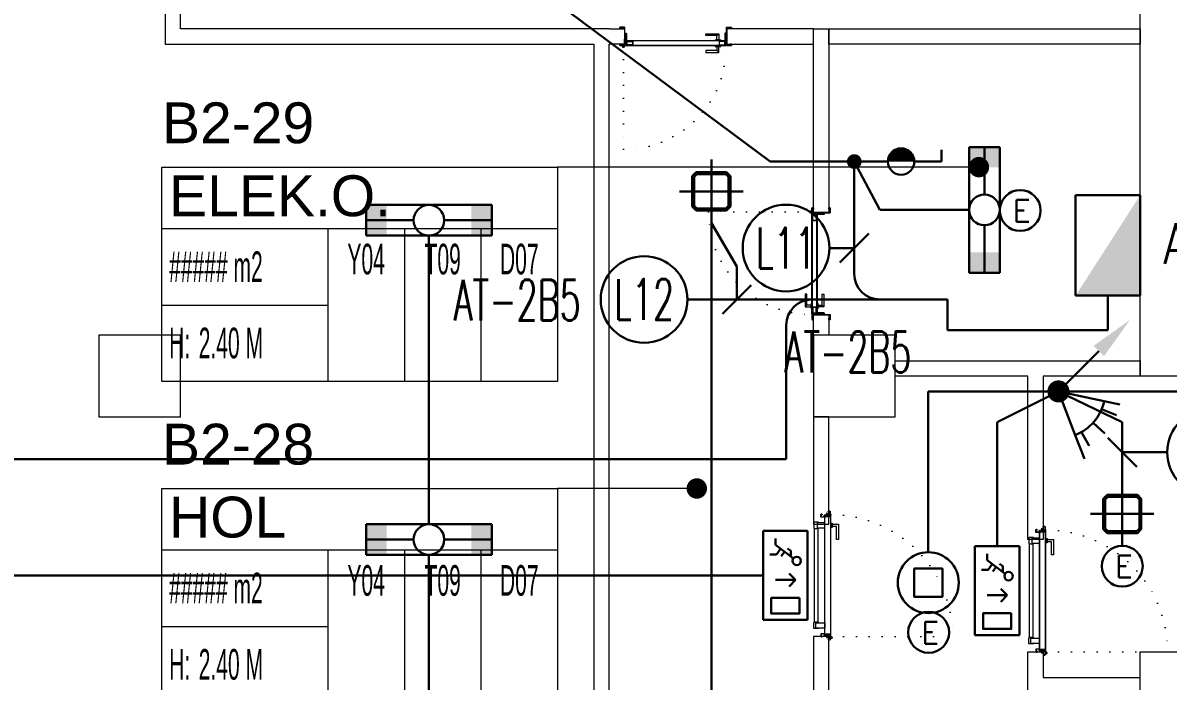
# Model space of a CAD drawing. Header units: metres. Extents: x -13316 to 152404, y -3899 to 30226.
# Drawn here: x 10786 to 11907, y 2461 to 3106 of the extents above; entities that cross this region are included whole.
import ezdxf
from ezdxf.enums import TextEntityAlignment as Align

# ---------------------------------------------------------------- set-up
doc = ezdxf.new("R2010")
doc.units = ezdxf.units.M
doc.header["$LTSCALE"] = 100
doc.header["$MEASUREMENT"] = 0
doc.linetypes.add('DOT2', pattern=[0.125, 0, -0.125])
doc.linetypes.add('HIDDEN', pattern=[0.375, 0.25, -0.125])
doc.layers.get('0').update_dxf_attribs({"color": 9, "lineweight": 9})
for name, color, linetype, lineweight in [('00', 9, 'Continuous', 9), ('01', 9, 'Continuous', 9), ('06B', 9, 'Continuous', 9), ('06D', 9, 'Continuous', 9), ('10', 9, 'Continuous', 9), ('14', 9, 'Continuous', 9), ('20', 9, 'DOT2', 9), ('21_mahal200', 9, 'Continuous', 9), ('E-1x8 W ACİL ÇIKIŞ ARMATÜRÜ (TİP2)', 7, 'Continuous', 30), ('E-2x18(W) PL DOWNLIGHT ARMATÜR (SIVAÜSTÜ)', 7, 'Continuous', 30), ('E-2x36 W SIVAÜSTÜ FLUORESAN ARMATÜR (ETANŞ)', 7, 'Continuous', 30), ('E-60W PL DOWNLIGHT ARMATÜR (SIVAÜSTÜ)', 7, 'Continuous', 30), ('E-ACİL AYDINLATMA KİTİ', 7, 'Continuous', 30), ('E-ANAHTAR (ETANŞ)', 7, 'Continuous', 30), ('E-AYDINLATMA VE PRİZ PANOSU', 7, 'Continuous', 30), ('E-DUVARA MONTE PIR (HAREKET SENSÖRÜ)', 7, 'Continuous', 30), ('E-KABLO', 7, 'Continuous', 30), ('E-LINYE', 7, 'Continuous', 30), ('E-YUKARI ÇIKAN HAT', 7, 'Continuous', 30)]:
    doc.layers.add(name, color=color, linetype=linetype, lineweight=lineweight)
doc.styles.add('Arial', font='arial.ttf', dxfattribs={"height": 2.5})
doc.styles.add('E-YAZI', font='txttw.shx')
doc.styles.add('MuuM_TEXT-STANDART', font='ARIALN.TTF')
doc.dimstyles.new('MuuM_DIM200', dxfattribs={"dimscale": 20, "dimtxt": 2, "dimasz": 1, "dimexe": 1, "dimexo": 1, "dimgap": 1, "dimtad": 1, "dimdec": 1, "dimrnd": 0.5, "dimdsep": 46, "dimtxsty": 'MuuM_TEXT-STANDART', "dimblk": 'ARCHTICK', "dimcen": 0, "dimdle": 0.15, "dimclrd": 256, "dimclre": 256, "dimclrt": 256, "dimadec": 0, "dimazin": 0, "dimtfac": 5, "dimtdec": 1, "dimtix": 1, "dimtmove": 2, "dimatfit": 3, "dimldrblk": 'DOT', "dimfxl": 3, "dimfxlon": 1, "dimtolj": 1, "dimlwd": -1, "dimlwe": -1, "dimarcsym": 0})

# ---------------------------------------------------------------- blocks, each defined once
blk = doc.blocks.new('100_60W PL DOWNLIGHT ARMATÜR (SIVAÜSTÜ)')
at = {"layer": 'E-60W PL DOWNLIGHT ARMATÜR (SIVAÜSTÜ)', "color": 3}
blk.add_lwpolyline([(-0.865, 0.865), (0.865, 0.865), (0.865, -0.865), (-0.865, -0.865)], close=True, dxfattribs=at)
at = {"layer": 'E-60W PL DOWNLIGHT ARMATÜR (SIVAÜSTÜ)', "color": 4}
blk.add_circle((0, 0), 1.865, dxfattribs=at)
blk = doc.blocks.new('100_2x36 W SIVAÜSTÜ FLUORESAN ARMATÜR (ETANŞ)')
at = {"layer": 'E-2x36 W SIVAÜSTÜ FLUORESAN ARMATÜR (ETANŞ)', "color": 4}
for p, q in [((-6.15, 1.5), (6.15, 1.5)), ((-6.15, 1.5), (-6.15, -1.5)), ((6.15, 1.5), (6.15, -1.5)), ((-1.5, 0), (-6.15, 0)), ((1.5, 0), (6.15, 0)), ((-6.15, -1.5), (6.15, -1.5))]:
    blk.add_line(p, q, dxfattribs=at)
blk.add_circle((0, 0), 1.5, dxfattribs=at)
for points in [[(-4.15, 1.5), (-4.15, -1.5), (-6.15, 1.5), (-6.15, -1.5)], [(4.15, 1.5), (4.15, -1.5), (6.15, 1.5), (6.15, -1.5)]]:
    blk.add_solid(points, dxfattribs=at)
blk = doc.blocks.new('100_ANAHTAR (ETANŞ)')
at = {"layer": 'E-ANAHTAR (ETANŞ)', "color": 4}
for p, q in [((0, 5.345), (-0.714, 5.345)), ((0, 3.673), (0, 5.345)), ((0, 2.053), (0, 0))]:
    blk.add_line(p, q, dxfattribs=at)
at = {"layer": 'E-ANAHTAR (ETANŞ)', "color": 4, "const_width": 0.81}
blk.add_lwpolyline([(0, 3.268, 0.414214), (-0.405, 2.863, 0.414214), (0, 2.458, 0.414214)], format="xyb", dxfattribs=at)
at = {"layer": 'E-ANAHTAR (ETANŞ)', "color": 4}
blk.add_circle((0, 2.863), 0.81, dxfattribs=at)
blk = doc.blocks.new('100_ACİL AYDINLATMA KİTİ')
at = {"layer": 'E-ACİL AYDINLATMA KİTİ', "color": 3}
blk.add_circle((0, 0), 1.251, dxfattribs=at)
at = {"layer": 'E-ACİL AYDINLATMA KİTİ', "color": 3, "style": 'E-YAZI'}
blk.add_text('E', height=1.34, dxfattribs=at).set_placement((-0.448, -0.694))
blk = doc.blocks.new('100_AYDINLATMA VE PRİZ PANOSU')
at = {"layer": 'E-AYDINLATMA VE PRİZ PANOSU', "color": 4}
for p, q in [((-3.072, 3.948), (3.072, 3.948)), ((-3.072, 0), (-3.072, 3.948)), ((3.072, 3.948), (3.072, 0)), ((3.072, 0), (-3.072, 0))]:
    blk.add_line(p, q, dxfattribs=at)
blk.add_solid([(3.072, 0), (-3.072, 0), (-3.072, 3.948)], dxfattribs=at)
blk = doc.blocks.new('100_YUKARI ÇIKAN HAT')
at = {"layer": 'E-YUKARI ÇIKAN HAT', "color": 3, "linetype": 'Continuous'}
blk.add_line((2.472, 2.471), (0, 0), dxfattribs=at)
at = {"layer": 'E-YUKARI ÇIKAN HAT', "color": 4, "linetype": 'Continuous', "const_width": 0.675}
blk.add_lwpolyline([(-0.338, 0, 1), (0.337, 0, 1)], format="xyb", close=True, dxfattribs=at)
at = {"layer": 'E-YUKARI ÇIKAN HAT', "color": 3, "linetype": 'Continuous'}
blk.add_solid([(2.154, 2.789), (2.79, 2.152), (4.382, 4.379)], dxfattribs=at)
blk = doc.blocks.new('100_DUVARA MONTE PIR (HAREKET SENSÖRÜ)')
at = {"layer": 'E-DUVARA MONTE PIR (HAREKET SENSÖRÜ)', "color": 4}
for p, q in [((2.717, 0.889), (0, 0)), ((3.645, 1.193), (2.717, 0.889)), ((0, 0), (2.232, -1.786)), ((3.799, 0.528), (2.831, 0.393)), ((3.751, -0.797), (2.796, -0.594)), ((2.232, -1.786), (3.454, -2.765)), ((3.311, -1.936), (2.468, -1.443))]:
    blk.add_line(p, q, dxfattribs=at)
blk.add_arc((0, 0), 2.859, 321.32293, 18.12018, dxfattribs=at)
blk = doc.blocks.new('100_1x8 W ACİL ÇIKIŞ ARMATÜRÜ (TİP2)')
at = {"layer": 'E-1x8 W ACİL ÇIKIŞ ARMATÜRÜ (TİP2)', "color": 4}
for p, q in [((-3.4, 0), (-3.4, 3.4)), ((-3.4, 3.4), (3.4, 3.4)), ((3.4, 3.4), (3.4, 0)), ((3.4, 0), (-3.4, 0))]:
    blk.add_line(p, q, dxfattribs=at)
at = {"layer": 'E-1x8 W ACİL ÇIKIŞ ARMATÜRÜ (TİP2)', "color": 1}
for p, q in [((-1.305, 2.317), (-2.331, 0.937)), ((-1.882, 2.125), (-2.072, 1.87)), ((-1.448, 2.125), (-1.882, 2.125)), ((-0.16, 1.989), (0.335, 2.471)), ((0.34, 2.476), (0.34, 0.934)), ((0.34, 2.476), (0.84, 1.989)), ((-2.821, 0.937), (-2.331, 0.937)), ((-1.608, 1.01), (-2.039, 1.33)), ((-1.484, 1.378), (-1.818, 1.627)), ((-1.608, 1.01), (-1.608, 0.516))]:
    blk.add_line(p, q, dxfattribs=at)
blk.add_lwpolyline([(1.715, 2.777), (2.92, 2.777), (2.92, 0.623), (1.715, 0.623)], close=True, dxfattribs=at)
blk.add_circle((-1.115, 2.574), 0.32, dxfattribs=at)
blk = doc.blocks.new('100_2x18(W) PL DOWNLIGHT ARMATÜR (SIVAÜSTÜ)')
at = {"layer": 'E-2x18(W) PL DOWNLIGHT ARMATÜR (SIVAÜSTÜ)', "color": 4, "ltscale": 0.4}
for q in [(0, 25), (0, 25), (-25, 0), (-25, 0), (0, -25), (25, 0), (0, -25), (25, 0)]:
    blk.add_line((0, 0), q, dxfattribs=at)
at = {"layer": 'E-2x18(W) PL DOWNLIGHT ARMATÜR (SIVAÜSTÜ)', "color": 4}
for p, q in [((-12, 15), (-15, 12)), ((-15, 12), (-15, -12)), ((-11.38, 13.5), (-13.5, 11.38)), ((-13.5, 11.38), (-13.5, -11.38)), ((12, 15), (-12, 15)), ((11.38, 13.5), (-11.38, 13.5)), ((13.5, 11.38), (11.38, 13.5)), ((15, 12), (12, 15)), ((13.5, -11.38), (13.5, 11.38)), ((15, -12), (15, 12)), ((-15, -12), (-12, -15)), ((-13.5, -11.38), (-11.38, -13.5)), ((-12, -15), (12, -15)), ((-11.38, -13.5), (11.38, -13.5)), ((11.38, -13.5), (13.5, -11.38)), ((12, -15), (15, -12))]:
    blk.add_line(p, q, dxfattribs=at)
blk = doc.blocks.new('p-kolon_80x80')
blk.add_lwpolyline([(-40, -40), (40, -40), (40, 40), (-40, 40)], close=True)
blk = doc.blocks.new('2.bod.sitatik')
at = {"layer": '01'}
blk.add_lwpolyline([(12385, -7750), (12385, -7030), (12385, -7030), (12345, -7030), (12345, -6950), (12385, -6950), (12385, -6950), (12385, -6322.8), (12319.5, -6190), (12040, -6190), (12040, -6610), (11990, -6610), (11990, -6500), (11600, -6500), (11600, -6500), (11560, -6500), (11560, -6460), (11990, -6460), (11990, -6190), (11560, -6190), (11560, -4550.5)], dxfattribs=at)
for p in [(10580, -6190), (11280, -6190)]:
    blk.add_blockref('p-kolon_80x80', p, dxfattribs=at)
blk = doc.blocks.new('*U21')
at = {"ltscale": 15}
for p, q in [((-25, 1), (-26, 0)), ((-25, -1), (-26, 0)), ((-23, 1), (-25, 1)), ((-23, 1), (-23, -2)), ((-21, -3), (-18, 3)), ((-21, -3), (-18, 3)), ((-20, -3), (-17, 3)), ((-20, -3), (-16, 3)), ((-18, -3), (-15, 3)), ((-18, -3), (-15, 3)), ((-18, 1), (-18, 2)), ((-17, -3), (-14, 3)), ((-17, -3), (-13, 3)), ((-17, 1), (-17, 2)), ((-15, -3), (-12, 3)), ((-15, -3), (-12, 3)), ((-15, 1), (-15, 2)), ((-14, -3), (-11, 3)), ((-14, -3), (-10, 3)), ((-14, 1), (-14, 2)), ((-12, -3), (-9, 3)), ((-12, -3), (-9, 3)), ((-12, 1), (-12, 2)), ((-11, -3), (-8, 3)), ((-11, -3), (-7, 3)), ((-11, 1), (-11, 2)), ((-9, -3), (-6, 3)), ((-9, -3), (-6, 3)), ((-9, 1), (-9, 2)), ((-8, -3), (-4, 3)), ((-8, -3), (-5, 3)), ((-8, 1), (-8, 2)), ((-6, -3), (-3, 3)), ((-6, -3), (-3, 3)), ((-6, 1), (-6, 2)), ((-5, -3), (-1, 3)), ((-5, -3), (-2, 3)), ((-5, 1), (-5, 2)), ((-3, 1), (-3, 2)), ((0, 4), (-2, 1)), ((-2, 1), (-2, 2)), ((0, 0), (-1, 0)), ((-25, -1), (-23, -2)), ((-9, -2), (-23, -2)), ((-21, -3), (-21, -2)), ((-20, -3), (-19, -2)), ((-20, -2), (-19, -2)), ((-19, -2), (-18, -2)), ((-18, -3), (-18, -2)), ((-17, -3), (-16, -2)), ((-17, -2), (-16, -2)), ((-16, -2), (-15, -2)), ((-15, -3), (-15, -2)), ((-14, -3), (-13, -2)), ((-14, -2), (-13, -2)), ((-13, -2), (-12, -2)), ((-12, -3), (-12, -2)), ((-11, -3), (-10, -2)), ((-11, -2), (-10, -2)), ((-10, -2), (-9, -2)), ((-9, -3), (-9, -2)), ((-8, -2), (-7, -2)), ((-8, -3), (-7, -2)), ((-7, -2), (-6, -2)), ((-6, -3), (-6, -2)), ((-5, -2), (-4, -2)), ((-5, -3), (-4, -2)), ((-4, -2), (-2, -2)), ((0, -4), (-2, -2)), ((0, 0), (-1, 0))]:
    blk.add_line(p, q, dxfattribs=at)
for p, q in [((-7, 1), (-23, 1)), ((-17, 1), (-19, 1)), ((-16, 1), (-17, 1)), ((-14, 1), (-16, 1)), ((-13, 1), (-14, 1)), ((-11, 1), (-13, 1)), ((-10, 1), (-11, 1)), ((-8, 1), (-10, 1)), ((-7, 1), (-8, 1)), ((-5, 1), (-7, 1)), ((-4, 1), (-5, 1)), ((-2, 1), (-4, 1)), ((-2, 1), (-2, 1)), ((0, 0), (0, 4)), ((-2, -2), (-2, -2)), ((0, 0), (0, -4))]:
    blk.add_line(p, q)
for centre, radius, start, end in [((-26, 4), 3.92, 274.361, 322.1025), ((-26, -4), 3.92, 37.8975, 85.639), ((-18, 3), 0.0971, 330.3204, 150.3204), ((-17, 3), 0.0971, 330.3204, 150.3204), ((-15, 3), 0.0971, 330.3204, 150.3204), ((-14, 3), 0.0971, 330.3204, 150.3204), ((-12, 3), 0.0971, 330.3204, 150.3204), ((-11, 3), 0.0971, 330.3204, 150.3204), ((-9, 3), 0.0971, 330.3204, 150.3204), ((-8, 3), 0.0971, 330.3204, 150.3204), ((-6, 3), 0.0971, 330.3204, 150.3204), ((-5, 3), 0.0971, 330.3204, 150.3204), ((-3, 3), 0.0971, 330.3204, 150.3204), ((-2, 3), 0.0971, 330.3204, 150.3204), ((-1, 0), 0.486, 90, 270), ((0, 4), 0.25, 0, 150.0864), ((-21, -3), 0.0971, 150.3204, 330.3204), ((-20, -3), 0.0971, 150.3204, 330.3204), ((-18, -3), 0.0971, 150.3204, 330.3204), ((-17, -3), 0.0971, 150.3204, 330.3204), ((-15, -3), 0.0971, 150.3204, 330.3204), ((-14, -3), 0.0971, 150.3204, 330.3204), ((-12, -3), 0.0971, 150.3204, 330.3204), ((-11, -3), 0.0971, 150.3204, 330.3204), ((-9, -3), 0.0971, 150.3204, 330.3204), ((-8, -3), 0.0971, 150.3204, 330.3204), ((-6, -3), 0.0971, 150.3204, 330.3204), ((-5, -3), 0.0971, 150.3204, 330.3204), ((0, -4), 0.25, 209.9136, 0)]:
    blk.add_arc(centre, radius, start, end, dxfattribs=at)
blk = doc.blocks.new('conta')
at = {"ltscale": 10}
for p, q in [((-2649.9, 5345.5), (-2649.8, 5345.6)), ((-2649.9, 5344.5), (-2649.8, 5344.3)), ((-2649.8, 5344.3), (-2649.7, 5344.3)), ((-2649.7, 5345.4), (-2649.3, 5345.4)), ((-2649.2, 5345.4), (-2649.1, 5345.5)), ((-2649, 5344), (-2648.8, 5343.8)), ((-2648.9, 5344.1), (-2648.7, 5343.9)), ((-2648.8, 5345.1), (-2648.6, 5345.3)), ((-2648.8, 5344.9), (-2648.6, 5345.2)), ((-2648.7, 5343.8), (-2648.7, 5343.8)), ((-2648.6, 5345.3), (-2648.6, 5345.3))]:
    blk.add_line(p, q, dxfattribs=at)
for centre, radius, start, end in [((-2649.8, 5345.5), 0.05, 140.6345, 188.9372), ((-2653, 5345), 3.19, 350.4674, 8.9372), ((-2649.9, 5344.5), 0.02, 170.4674, 213.7451), ((-2649.7, 5345.6), 0.0696, 22.2428, 159.258), ((-2650.9, 5345), 1.24, 340.3382, 16.7772), ((-2649.7, 5344.6), 0.03, 160.3382, 273.2666), ((-2649.7, 5345.4), 0.03, 90, 196.7772), ((-2649.6, 5341.5), 3.01, 80.4362, 93.2666), ((-2649.3, 5345.5), 0.05, 270, 303.0062), ((-2649.2, 5344.1), 0.231, 353.9571, 81.9004), ((-2649.1, 5345.5), 0.03, 4.7972, 123.0062), ((-2649.1, 5344.5), 0.03, 260.4362, 338.7066), ((-2651.2, 5344.8), 2.33, 7.5897, 18.7951), ((-2649, 5345.6), 0.05, 18.7951, 42.1429), ((-2650.2, 5345), 1.27, 338.7066, 23.0418), ((-2648.9, 5344.1), 0.1, 173.9571, 217.2653), ((-2648.8, 5345.1), 0.05, 187.5897, 322.7347), ((-2658.2, 5345.2), 9.36, 353.6857, 357.8537), ((-2648.8, 5344.2), 0.1, 173.6857, 217.2653), ((-2648.8, 5344.8), 0.05, 142.7347, 180.2669), ((-2648.7, 5343.8), 0.05, 217.2653, 307.2653), ((-2648.7, 5343.8), 0.05, 307.2653, 37.2653), ((-2648.6, 5345.3), 0.05, 52.7347, 142.7347), ((-2648.6, 5345.3), 0.05, 322.7347, 52.7347)]:
    blk.add_arc(centre, radius, start, end, dxfattribs=at)
for points, knots in [([(-2649, 5345.6), (-2649, 5345.6), (-2649.1, 5345.7), (-2649.2, 5345.4), (-2649.3, 5345.7), (-2649.4, 5345.5), (-2649.5, 5345.7), (-2649.6, 5345.5), (-2649.7, 5345.6), (-2649.7, 5345.6)], [0.0086373, 0.0086373, 0.0086373, 0.0086373, 0.1097304, 0.3133405, 0.4430081, 0.5658764, 0.7165186, 0.8527974, 0.9648495, 0.9648495, 0.9648495, 0.9648495]), ([(-2649.7, 5344.3), (-2649.7, 5344.3), (-2649.7, 5344.5), (-2649.6, 5344.3), (-2649.3, 5344.4), (-2649.2, 5344.4), (-2649.2, 5344.4)], [0, 0, 0, 0, 0.1008757, 0.3841126, 0.5436166, 0.6906785, 0.6906785, 0.6906785, 0.6906785])]:
    blk.add_open_spline(points, degree=3, knots=knots, dxfattribs=at)
blk = doc.blocks.new('p-yn_sackasa')
at = {"layer": '10', "linetype": 'Continuous'}
for p, q in [((-2.2, 0), (-2.2, -0.2)), ((0, 6.9), (0, 6.2)), ((0, 6.2), (0, 6.9)), ((0.1, 6.9), (0.1, 6.2)), ((0.2, 6.9), (0.2, 6.2)), ((2.7, 7.2), (0.3, 7.2)), ((2.7, 7.2), (0.3, 7.2)), ((2.7, 7), (0.3, 7)), ((0.3, 7), (2.7, 7)), ((0.3, 6.1), (0.8, 6.1)), ((0.7, 6), (0.3, 6)), ((0.3, 5.9), (0.7, 5.9)), ((0.8, 5.9), (0.3, 5.9)), ((0.7, 5.9), (0.7, 6)), ((0.7, -0.7), (0.7, 2.3)), ((0.7, -0.7), (0.7, 2.3)), ((0.8, 5.9), (0.8, 6.1)), ((0.8, -0.7), (0.8, 2.3)), ((0.8, -0.7), (0.8, 2.3)), ((0.9, 2.3), (1, 2.3)), ((0.9, 2.3), (0.9, 2.3)), ((1, 2.5), (1, 2.4)), ((1, 2.5), (1, 2.5)), ((1.1, 2.5), (1.1, 3.7)), ((1.1, 2.5), (1.1, 3.7)), ((1.3, 3.7), (1.3, 2.5)), ((1.3, 2.5), (1.3, 3.7)), ((2.5, 4), (1.4, 4)), ((1.4, 4), (2.5, 4)), ((1.4, 3.8), (2.5, 3.8)), ((2.5, 3.8), (1.4, 3.8)), ((2.5, 3.4), (2.6, 3.7)), ((2.6, 3.7), (2.5, 3.4)), ((2.7, 3.6), (2.6, 3.3)), ((2.7, 3.6), (2.6, 3.3)), ((2.8, 3.3), (2.8, 6.9)), ((2.8, 3.3), (2.8, 6.9)), ((2.9, 3.3), (2.9, 6.9)), ((2.9, 3.3), (2.9, 6.9)), ((-2.9, -1.7), (-2.9, -0.3)), ((-2.9, -0.3), (-2.9, -1.7)), ((-2.8, -0.3), (-2.8, -1.7)), ((-2.8, -0.3), (-2.8, -1.7)), ((-2.2, 0), (-2.7, 0)), ((-2.2, 0), (-2.7, 0)), ((-2.2, -0.1), (-2.7, -0.1)), ((-2.2, -0.2), (-2.7, -0.2)), ((1, -1.8), (-2.7, -1.8)), ((1, -1.9), (-2.7, -1.9)), ((-2.7, -2), (1, -2)), ((1, -2), (-2.7, -2)), ((-2.2, -0.1), (-2.2, 0)), ((0.9, -0.8), (1, -0.8)), ((0.9, -0.8), (0.9, -0.8)), ((1, -0.9), (1, -0.9)), ((1, -0.9), (1, -0.9)), ((1.1, -1), (1.1, -1.7)), ((1.1, -1), (1.1, -1.7)), ((1.3, -1), (1.3, -1.7)), ((1.3, -1), (1.3, -1.7))]:
    blk.add_line(p, q, dxfattribs=at)
for points in [[(0.1, 2.1), (0.7, 2.1), (0.7, -0.5), (0.1, -0.5)], [(0.1, 2.1), (0.4, 2.1), (0.4, -0.5), (0.1, -0.5)]]:
    blk.add_lwpolyline(points, close=True, dxfattribs=at)
for centre, radius, start, end in [((0.3, 6.9), 0.249, 90, 180), ((0.3, 6.9), 0.261, 90, 180), ((0.3, 6.2), 0.249, 181.345, 271.3502), ((0.3, 6.2), 0.261, 180, 270), ((0.3, 6.9), 0.122, 90, 180), ((0.3, 6.2), 0.122, 180, 270), ((0.3, 6.9), 0.11, 90, 180), ((0.3, 6.2), 0.11, 180, 270), ((0.9, 2.3), 0.206, 63.2169, 180), ((0.9, 2.3), 0.219, 63.2153, 180), ((0.9, 2.3), 0.0801, 63.215, 180), ((0.9, 2.3), 0.0674, 63.2144, 180), ((1, 2.5), 0.219, 243.2148, 0), ((1, 2.5), 0.0801, 243.2203, 0), ((1, 2.5), 0.206, 243.2197, 0), ((1, 2.5), 0.0674, 243.2129, 0), ((1.4, 3.7), 0.24, 90, 180), ((1.4, 3.7), 0.253, 90, 180), ((1.4, 3.7), 0.114, 90, 180), ((1.4, 3.7), 0.101, 90, 180), ((2.5, 3.7), 0.249, 342.8613, 90), ((2.5, 3.7), 0.261, 342.8602, 90), ((2.5, 3.7), 0.122, 342.8607, 90), ((2.5, 3.7), 0.11, 342.8621, 90), ((2.7, 3.3), 0.232, 162.8601, 0), ((2.7, 3.3), 0.219, 162.8613, 0), ((2.7, 3.3), 0.0927, 162.8605, 0), ((2.7, 3.3), 0.0801, 162.8624, 0), ((2.7, 6.9), 0.249, 0, 90), ((2.7, 6.9), 0.261, 0, 90), ((2.7, 6.9), 0.122, 0, 90), ((2.7, 6.9), 0.11, 0, 90), ((-2.7, -0.3), 0.24, 90, 180), ((-2.7, -0.3), 0.253, 90, 180), ((-2.7, -1.7), 0.24, 180, 270), ((-2.7, -1.7), 0.253, 180, 270), ((-2.7, -0.3), 0.114, 90, 180), ((-2.7, -0.3), 0.101, 90, 180), ((-2.7, -1.7), 0.114, 180, 270), ((-2.7, -1.7), 0.101, 180, 270), ((0.9, -0.7), 0.206, 180, 296.7851), ((0.9, -0.7), 0.219, 180, 296.785), ((0.9, -0.7), 0.0674, 180, 180.5245), ((0.9, -0.7), 0.0801, 180, 296.785), ((0.9, -0.7), 0.0674, 180, 296.7871), ((1, -1), 0.219, 0, 116.7854), ((1, -1), 0.206, 0, 116.7836), ((1, -1), 0.0801, 0, 116.7811), ((1, -1), 0.0674, 0, 116.7871), ((1, -1.7), 0.114, 270, 0), ((1, -1.7), 0.24, 270, 0), ((1, -1.7), 0.101, 270, 0), ((1, -1.7), 0.253, 270, 0)]:
    blk.add_arc(centre, radius, start, end, dxfattribs=at)
at = {"layer": '10', "xscale": 0.0842696629213483, "yscale": 0.0842696629213483, "zscale": 0.0842696629213483}
blk.add_blockref('*U21', (1, 1.3), dxfattribs=at)
at = {"layer": '14', "xscale": -0.7887640449438696, "yscale": 0.7887640449438696, "zscale": 0.7887640449438204, "rotation": 90}
blk.add_blockref('conta', (4217.8, -2086.4), dxfattribs=at)
blk = doc.blocks.new('*U621')
at = {"layer": '06D'}
for points in [[(110.1, 4.8), (110.1, 11), (95.1, 11), (95.1, 9.1), (107.9, 9.1), (107.9, 9.1), (107.9, 4.8), (110.1, 4.8)], [(111.2, 3.5), (111.2, 4.8), (106.8, 4.8), (106.8, 3.5), (111.2, 3.5)]]:
    blk.add_lwpolyline(points, dxfattribs=at)
for points in [[(8.5, -8.6), (7.9, -8.6), (7.9, -12.6, 0.414214), (8.2, -13), (13.7, -13, 0.414214), (14.1, -12.6), (14.1, -8.6), (13.5, -8.6)], [(111.5, -8.6), (112.1, -8.6), (112.1, -12.6, -0.414214), (111.7, -13), (106.2, -13, -0.414214), (105.9, -12.6), (105.9, -8.6), (106.5, -8.6)]]:
    blk.add_lwpolyline(points, format="xyb", dxfattribs=at)
for points in [[(8.5, -11.1), (13.5, -11.1), (13.5, -2.5), (8.5, -2.5)], [(14.1, -12.4), (105.9, -12.4), (105.9, -9.2), (14.1, -9.2)], [(111.5, -10), (106.5, -10), (106.5, -2.5), (111.5, -2.5)]]:
    blk.add_lwpolyline(points, close=True, dxfattribs=at)
at = {"layer": '10', "ltscale": 10}
for p, q in [((-1.6, 3.7), (-1.7, 3.6)), ((-1.6, 3.7), (-1.7, 3.6)), ((-1.2, 3.1), (-1.2, 3.2)), ((-1.2, 3.1), (-1.2, 3.2)), ((-1.2, 3.1), (-1.1, 3.1)), ((-1.2, 3.1), (-1.1, 3.1)), ((-1.1, 3), (-1.1, 3.4)), ((-1.1, 3), (-1.1, 3.4)), ((-0.8, 3), (-0.8, 3.4)), ((-0.8, 3), (-0.8, 3.4)), ((0.3, 3.4), (0.3, 3.3)), ((0.4, 3.5), (119.6, 3.5)), ((0.4, 3.4), (0.4, 3.3)), ((0.4, 3.2), (2.2, 3.2)), ((0.5, 3.4), (119.5, 3.4)), ((0.5, 3.3), (2.3, 3.3)), ((1, 0), (2, 0.7)), ((2, 1.1), (2, 0.7)), ((2.3, 1.1), (2, 1.1)), ((2, 0.7), (2, -0.8)), ((2.3, 3.1), (2.3, -2.4)), ((2.3, 0.7), (2.3, 1.1)), ((2.3, -0.8), (2.3, 0.7)), ((2.4, 3.2), (2.4, -2.3)), ((117.5, 3.2), (117.5, -2.3)), ((119.5, 3.3), (117.6, 3.3)), ((119.6, 3.2), (117.7, 3.2)), ((117.7, 3.1), (117.7, -2.4)), ((117.7, 1.1), (117.7, -0.4)), ((118, 1.1), (117.7, 1.1)), ((117.7, 1.1), (117.7, -0.4)), ((118, 1.1), (117.7, 1.1)), ((118, -0.4), (118, 1.1)), ((118, -0.4), (118, 1.1)), ((118, 0.9), (119, 0.9)), ((118, 0.9), (119, 0.9)), ((118, 0.7), (119, 0.7)), ((118, 0.7), (119, 0.7)), ((119, 0.3), (118, -0.4)), ((119, 0.3), (118, -0.4)), ((119.5, 3.4), (119.5, 3.3)), ((119.7, 3.4), (119.7, 3.3)), ((2, -0.4), (1, -0.4)), ((2, -0.6), (1, -0.6)), ((2, -0.8), (2.3, -0.8)), ((2.4, -2.5), (117.6, -2.5)), ((2.5, -2.3), (117.5, -2.3)), ((117.7, -0.4), (117.7, -0.8)), ((117.7, -0.4), (117.7, -0.8)), ((117.7, -0.8), (118, -0.8)), ((117.7, -0.8), (118, -0.8)), ((118, -0.8), (118, -0.4)), ((118, -0.8), (118, -0.4))]:
    blk.add_line(p, q, dxfattribs=at)
blk.add_circle((-0.9, 4.2), 0.843, dxfattribs=at)
blk.add_circle((-0.9, 4.2), 0.843, dxfattribs=at)
for centre, radius, start, end in [((-0.9, 4.2), 1.01, 219.4092, 254.2861), ((-0.9, 4.2), 1.01, 219.4092, 254.2861), ((-0.4, 3.2), 0.428, 156.352, 217.621), ((-0.4, 3.2), 0.428, 156.352, 217.621), ((-0.4, 3.2), 0.302, 105.5524, 240.0315), ((-0.4, 3.2), 0.302, 105.5524, 240.0315), ((0.4, 3.4), 0.1, 90, 180), ((0.4, 3.3), 0.1, 180, 270), ((0.5, 3.4), 0.005, 90, 180), ((0.5, 3.3), 0.005, 180, 270), ((2.2, 3.1), 0.05, 0, 90), ((2.3, 3.2), 0.1, 0, 90), ((117.6, 3.2), 0.1, 90, 180), ((117.7, 3.1), 0.05, 90, 180), ((119.5, 3.4), 0.005, 0, 90), ((119.5, 3.3), 0.005, 270, 0), ((119.6, 3.4), 0.1, 0, 90), ((119.6, 3.3), 0.1, 270, 0), ((2.4, -2.4), 0.1, 180, 270), ((2.5, -2.3), 0.05, 180, 270), ((117.6, -2.3), 0.141, 284.9271, 345.0729)]:
    blk.add_arc(centre, radius, start, end, dxfattribs=at)
at = {"layer": '20'}
blk.add_lwpolyline([(0.3, 3.4), (0.3, 122.8, -0.414214), (119.7, 3.4, 1)], format="xyb", dxfattribs=at)
at = {"xscale": -1, "rotation": 180}
blk.add_blockref('p-yn_sackasa', (0, 1), dxfattribs=at)
at = {"rotation": 180}
blk.add_blockref('p-yn_sackasa', (120, 1), dxfattribs=at)
blk = doc.blocks.new('gr-p-barel kilitli kapı kolu')
at = {"flags": 128}
for points in [[(-0.9, 0.8), (-0.9, 4.9), (-11.7, 4.9), (-11.7, 6.7), (0.9, 6.7), (0.9, 0.8)], [(-0.8, 5), (0.8, 6.6)]]:
    blk.add_lwpolyline(points, dxfattribs=at)
blk.add_lwpolyline([(-2.75, 0), (-2.75, 0.7), (2.75, 0.7), (2.75, 0)])
blk.add_lwpolyline([(-1.3, 0.7), (1.3, 0.7), (1.3, 0.8), (-1.3, 0.8)], close=True)
blk = doc.blocks.new('prf-scr2')
at = {"linetype": 'DOT2', "ltscale": 10}
blk.add_line((0, 0.2), (0, -1.1), dxfattribs=at)
for p, q in [((-0.1, -0.2), (0.1, -0.3)), ((0.1, -0.2), (-0.1, -0.2)), ((0.1, -0.3), (-0.1, -0.3)), ((-0.1, -0.3), (0.1, -0.4)), ((0.1, -0.4), (-0.1, -0.4)), ((0.1, -0.5), (-0.1, -0.4)), ((-0.1, -0.4), (0.1, -0.4)), ((0.1, -0.6), (-0.1, -0.5)), ((-0.1, -0.5), (0.1, -0.5)), ((-0.1, -0.6), (0.1, -0.7)), ((0.1, -0.6), (-0.1, -0.6)), ((-0.1, -0.6), (0.1, -0.6)), ((-0.1, -0.7), (0.1, -0.8)), ((0.1, -0.7), (-0.1, -0.7)), ((-0.1, -0.8), (0.1, -0.8)), ((0.1, -0.8), (-0.1, -0.8)), ((0.1, -0.2), (0, -0.1)), ((0, -0.2), (0.1, -0.2))]:
    blk.add_line(p, q)
blk.add_lwpolyline([(0.2, 0), (-0.2, 0), (-0.2, 0), (-0.1, -0.1), (0.1, -0.1), (0.2, 0), (0.2, 0)], close=True)
for points in [[(0.2, 0), (-0.2, 0)], [(-0.1, -0.1), (-0.1, -0.2), (-0.1, -0.2), (-0.1, -0.2), (-0.1, -0.2), (-0.1, -0.3), (-0.1, -0.3), (-0.1, -0.3), (-0.1, -0.3), (-0.1, -0.4), (-0.1, -0.4), (-0.1, -0.4), (-0.1, -0.4), (-0.1, -0.4), (-0.1, -0.5), (-0.1, -0.5), (-0.1, -0.5), (-0.1, -0.5), (-0.1, -0.5), (-0.1, -0.5), (-0.1, -0.6), (-0.1, -0.6), (-0.1, -0.6), (-0.1, -0.6), (-0.1, -0.6), (-0.1, -0.7), (-0.1, -0.7), (-0.1, -0.7), (-0.1, -0.7), (-0.1, -0.7), (-0.1, -0.8), (-0.1, -0.8), (-0.1, -0.8), (-0.1, -0.8), (0, -0.9), (0, -0.9), (0, -0.9), (0.1, -0.8), (0.1, -0.8), (0.1, -0.7), (0.1, -0.7), (0.1, -0.7), (0.1, -0.7), (0.1, -0.7), (0.1, -0.7), (0.1, -0.6), (0.1, -0.6), (0.1, -0.6), (0.1, -0.6), (0.1, -0.6), (0.1, -0.5), (0.1, -0.5), (0.1, -0.5), (0.1, -0.5), (0.1, -0.4), (0.1, -0.4), (0.1, -0.4), (0.1, -0.4), (0.1, -0.4), (0.1, -0.3), (0.1, -0.3), (0.1, -0.3), (0.1, -0.3), (0.1, -0.3), (0.1, -0.3), (0.1, -0.2), (0.1, -0.2), (0.1, -0.2), (0.1, -0.2), (0.1, -0.2), (0.1, -0.1)]]:
    blk.add_lwpolyline(points)
blk = doc.blocks.new('K-SAC-01')
at = {"layer": '10'}
for points in [[(-4.6, 16.2, -0.414214), (-4.5, 16.3), (-0.1, 16.3, -0.414214), (0, 16.2), (0, 5.9), (0.2, 5.9), (0.2, 16.2, 0.414214), (-0.1, 16.5), (-4.5, 16.5, 0.414214), (-4.8, 16.2), (-4.8, 15.3, 0.414214), (-4.5, 15), (-3.4, 15), (-3.4, 15.2), (-4.5, 15.2, -0.414214), (-4.6, 15.3)], [(104.6, 16.2, 0.414214), (104.5, 16.3), (100.1, 16.3, 0.414214), (100, 16.2), (100, 5.9), (99.8, 5.9), (99.8, 16.2, -0.414214), (100.1, 16.5), (104.5, 16.5, -0.414214), (104.8, 16.2), (104.8, 15.3, -0.414214), (104.5, 15), (103.4, 15), (103.4, 15.2), (104.5, 15.2, 0.414214), (104.6, 15.3)], [(0.2, 10.3, -0.414214), (0.5, 10.6), (1.5, 10.6, -0.414214), (1.8, 10.3), (1.8, 3.9, -0.414214), (1.5, 3.6, -0.414214), (1.2, 3.9), (1.2, 4.8), (0.2, 4.8), (0.2, -1.2, -0.414214), (-0.1, -1.5), (-4.5, -1.5, -0.414214), (-4.8, -1.2), (-4.8, -0.3, -0.414214), (-4.5, 0), (-3.4, 0), (-3.4, -0.2), (-4.5, -0.2, 0.414214), (-4.6, -0.3), (-4.6, -1.2, 0.414214), (-4.5, -1.3), (-0.1, -1.3, 0.414214), (0, -1.2), (0, 5), (1.4, 5), (1.4, 3.9, 0.414214), (1.5, 3.8, 0.414214), (1.6, 3.9), (1.6, 10.3, 0.414214), (1.5, 10.4), (0.5, 10.4, 0.414214), (0.4, 10.3), (0.4, 9.4), (0.2, 9.4)], [(-0.4, -2), (1, -1.4), (1, 1.5), (1.2, 1.5), (1.2, -1.5), (-0.3, -2.2, -14.796002)], [(99.8, 10.3, 0.414214), (99.5, 10.6), (98.5, 10.6, 0.414214), (98.2, 10.3), (98.2, 3.9, 0.414214), (98.5, 3.6, 0.414214), (98.8, 3.9), (98.8, 4.8), (99.8, 4.8), (99.8, -1.2, 0.414214), (100.1, -1.5), (104.5, -1.5, 0.414214), (104.8, -1.2), (104.8, -0.3, 0.414214), (104.5, 0), (103.4, 0), (103.4, -0.2), (104.5, -0.2, -0.414214), (104.6, -0.3), (104.6, -1.2, -0.414214), (104.5, -1.3), (100.1, -1.3, -0.414214), (100, -1.2), (100, 5), (98.6, 5), (98.6, 3.9, -0.414214), (98.5, 3.8, -0.414214), (98.4, 3.9), (98.4, 10.3, -0.414214), (98.5, 10.4), (99.5, 10.4, -0.414214), (99.6, 10.3), (99.6, 9.4), (99.8, 9.4)]]:
    blk.add_lwpolyline(points, format="xyb", close=True, dxfattribs=at)
for points in [[(98.8, 0.1), (98.8, 2.1), (99.1, 2.1), (99.1, 3.2), (1.5, 3.2), (1.5, 2.1), (1.8, 2.1), (1.8, 0.1), (1.5, 0.1), (1.5, 1.9), (1.2, 1.9), (1.2, 3.5), (99.4, 3.5), (99.4, 1.9), (99.1, 1.9), (99.1, 0.1)], [(98.8, 2.1), (98.8, 0.1), (99.4, 0.1), (99.4, -1.5), (1.2, -1.5), (1.2, 0.1), (1.8, 0.1), (1.8, 2.1), (2.1, 2.1), (2.1, -0.1), (1.5, -0.1), (1.5, -1.2), (99.1, -1.2), (99.1, -0.1), (98.5, -0.1), (98.5, 2.1), (98.8, 2.1)]]:
    blk.add_lwpolyline(points, dxfattribs=at)
for points in [[(2.1, 3), (8.1, 3), (8.1, -1), (2.1, -1)], [(2.4, 2.7), (7.8, 2.7), (7.8, -0.7), (2.4, -0.7)], [(98.5, 3), (92.5, 3), (92.5, -1), (98.5, -1)], [(98.2, 2.7), (92.8, 2.7), (92.8, -0.7), (98.2, -0.7)]]:
    blk.add_lwpolyline(points, close=True, dxfattribs=at)
blk.add_circle((-0.9, -2.5), 0.55, dxfattribs=at)
at = {"layer": '20', "linetype": 'HIDDEN'}
for points in [[(-0.2, -1.3), (-0.2, 0), (-1.7, 0), (-1.7, -1.3)], [(-0.4, -2), (-0.4, -0.2), (-1.5, -0.2), (-1.5, -2)]]:
    blk.add_lwpolyline(points, dxfattribs=at)
at = {"layer": '20'}
blk.add_lwpolyline([(-0.9, -2.5), (-0.9, -102.9)], dxfattribs=at)
blk.add_arc((-0.9, -2.5), 100.4, 270, 1.5131, dxfattribs=at)
at = {"layer": '06B'}
blk.add_blockref('gr-p-barel kilitli kapı kolu', (91.4, 3.5), dxfattribs=at)
at = {"layer": '06B', "xscale": -1, "rotation": 180}
blk.add_blockref('gr-p-barel kilitli kapı kolu', (91.4, -1.5), dxfattribs=at)
at = {"layer": '10', "xscale": -1, "rotation": 90}
blk.add_blockref('prf-scr2', (1.5, 1), dxfattribs=at)
at = {"layer": '10', "rotation": 270}
blk.add_blockref('prf-scr2', (99.1, 1.2), dxfattribs=at)
blk = doc.blocks.new('_ArchTick')
at = {"color": 0, "linetype": 'ByBlock', "const_width": 0.15}
blk.add_lwpolyline([(-0.5, -0.5), (0.5, 0.5)], dxfattribs=at)
blk = doc.blocks.new('_Dot')
at = {"color": 0, "linetype": 'ByBlock', "lineweight": -2}
blk.add_line((-0.5, 0), (-1, 0), dxfattribs=at)
at = {"color": 0, "linetype": 'ByBlock', "const_width": 0.5}
blk.add_lwpolyline([(-0.25, 0, 1), (0.25, 0, 1)], format="xyb", close=True, dxfattribs=at)
blk = doc.blocks.new('0_roomno2')
blk.add_lwpolyline([(19.375, -10.5), (0, -10.5), (0, 0), (19.375, 0)], close=True)
for points in [[(0, -3), (19.375, -3)], [(8.125, -3), (8.125, -10.5)], [(11.875, -3), (11.875, -10.5)], [(15.625, -3), (15.625, -10.5)], [(0, -6.75), (8.125, -6.75)]]:
    blk.add_lwpolyline(points)
at = {"style": 'MuuM_TEXT-STANDART', "width": 0.6}
blk.add_text('H:', height=1.5, dxfattribs=at).set_placement((0.35, -8.608), align=Align.MIDDLE_LEFT)
at = {"style": 'Arial'}
blk.add_attdef('ODANO', (0, 1.17), '', height=2, dxfattribs=at)
blk.add_attdef('MEKANADI', text='', height=2, dxfattribs=at).set_placement((0.35, -3), align=Align.BOTTOM_LEFT)
at = {"style": 'MuuM_TEXT-STANDART', "width": 0.6}
for tag, p in [('YER01', (10, -4.5)), ('TAVAN01', (13.75, -4.5)), ('DUVAR01', (17.5, -4.5)), ('YER02', (10, -6.75)), ('TAVAN02', (13.75, -6.75)), ('DUVAR02', (17.5, -6.75)), ('YER03', (10, -9)), ('TAVAN03', (13.75, -9)), ('DUVAR03', (17.5, -9))]:
    blk.add_attdef(tag, text='', height=1.5, dxfattribs=at).set_placement(p, align=Align.MIDDLE_CENTER)
for tag, p in [('M2', (0.35, -4.875)), ('TEMIZTAVANYUKSEKLIGI', (1.8, -8.608))]:
    blk.add_attdef(tag, text='', height=1.5, dxfattribs=at).set_placement(p, align=Align.MIDDLE_LEFT)
blk = doc.blocks.new('2.bod.Mimari')
at = {"layer": '00'}
for p, q in [((11465, -6460), (11465, -6485)), ((11465, -6485), (11560, -6485))]:
    blk.add_line(p, q, dxfattribs=at)
for points in [[(10605, -5430), (10605, -5865), (11025, -5865), (11025, -6610), (11055, -6610), (11055, -6595), (11040, -6595), (11040, -5865)], [(11040, -5850), (11040, -5850), (11025, -5850), (11025, -5850), (10620, -5850), (10620, -5430)], [(11040, -5850), (11055, -5850), (11055, -5865), (11040, -5865)], [(11240, -6335), (11255, -6335), (11255, -6230), (11240, -6230), (11240, -6335)], [(11240, -6445), (11240, -6530), (11255, -6530), (11255, -6445), (11240, -6445)], [(11465, -6610), (11320, -6610), (11320, -6610), (11320, -6610), (11320, -6610), (11320, -6610), (11320, -6610), (11320, -6610), (11320, -6595), (11450, -6595), (11450, -6460), (11465, -6460)]]:
    blk.add_lwpolyline(points, dxfattribs=at)
for points in [[(11240, -5850), (11155, -5850), (11155, -5865), (11240, -5865)], [(11255, -5850), (11255, -6030), (11240, -6030), (11240, -5850)], [(11560, -5865), (11255, -5865), (11255, -5850), (11560, -5850)], [(11255, -6130), (11255, -6150), (11240, -6150), (11240, -6130)], [(11320, -6175), (11560, -6175), (11560, -6190), (11465, -6190), (11465, -6350), (11450, -6350), (11450, -6190), (11320, -6190), (11320, -6175), (11320, -6175)]]:
    blk.add_lwpolyline(points, close=True, dxfattribs=at)
blk.add_blockref('K-SAC-01', (11055, -5865))
at = {"rotation": 270}
blk.add_blockref('K-SAC-01', (11240, -6030), dxfattribs=at)
at = {"layer": '10', "xscale": -1, "rotation": 270}
for p in [(11253.5, -6445.15), (11464.05, -6460.15)]:
    blk.add_blockref('*U621', p, dxfattribs=at)
at = {"layer": '21_mahal200'}
ref = blk.add_blockref('0_roomno2', (10601.84, -5985.45), dxfattribs=dict(at, xscale=20, yscale=20, zscale=20))
ref.add_attrib('ODANO', 'B2-29', (10601.84, -5962.05), dxfattribs={"layer": '0', "height": 40, "style": 'Arial'})
ref.add_attrib('MEKANADI', 'ELEK.O.', dxfattribs={"layer": '0', "height": 40, "style": 'Arial'}).set_placement((10608.84, -6045.45), align=Align.BOTTOM_LEFT)
ref.add_attrib('M2', '##### m2', dxfattribs={"layer": '0', "height": 30, "style": 'MuuM_TEXT-STANDART', "width": 0.6}).set_placement((10608.84, -6082.95), align=Align.MIDDLE_LEFT)
ref.add_attrib('TEMIZTAVANYUKSEKLIGI', '2.40 M', dxfattribs={"layer": '0', "height": 30, "style": 'MuuM_TEXT-STANDART', "width": 0.6}).set_placement((10637.84, -6157.61), align=Align.MIDDLE_LEFT)
ref.add_attrib('YER01', 'Y04', dxfattribs={"layer": '0', "height": 30, "style": 'MuuM_TEXT-STANDART', "width": 0.6}).set_placement((10801.84, -6075.45), align=Align.MIDDLE_CENTER)
ref.add_attrib('TAVAN01', 'T09', dxfattribs={"layer": '0', "height": 30, "style": 'MuuM_TEXT-STANDART', "width": 0.6}).set_placement((10876.84, -6075.45), align=Align.MIDDLE_CENTER)
ref.add_attrib('DUVAR01', 'D07', dxfattribs={"layer": '0', "height": 30, "style": 'MuuM_TEXT-STANDART', "width": 0.6}).set_placement((10951.84, -6075.45), align=Align.MIDDLE_CENTER)
ref = blk.add_blockref('0_roomno2', (10601.84, -6300.04), dxfattribs=dict(at, xscale=20, yscale=20, zscale=20))
ref.add_attrib('ODANO', 'B2-28', (10601.84, -6276.64), dxfattribs={"layer": '0', "height": 40, "style": 'Arial'})
ref.add_attrib('MEKANADI', 'HOL', dxfattribs={"layer": '0', "height": 40, "style": 'Arial'}).set_placement((10608.84, -6360.04), align=Align.BOTTOM_LEFT)
ref.add_attrib('M2', '##### m2', dxfattribs={"layer": '0', "height": 30, "style": 'MuuM_TEXT-STANDART', "width": 0.6}).set_placement((10608.84, -6397.54), align=Align.MIDDLE_LEFT)
ref.add_attrib('TEMIZTAVANYUKSEKLIGI', '2.40 M', dxfattribs={"layer": '0', "height": 30, "style": 'MuuM_TEXT-STANDART', "width": 0.6}).set_placement((10637.84, -6472.2), align=Align.MIDDLE_LEFT)
ref.add_attrib('YER01', 'Y04', dxfattribs={"layer": '0', "height": 30, "style": 'MuuM_TEXT-STANDART', "width": 0.6}).set_placement((10801.84, -6390.04), align=Align.MIDDLE_CENTER)
ref.add_attrib('TAVAN01', 'T09', dxfattribs={"layer": '0', "height": 30, "style": 'MuuM_TEXT-STANDART', "width": 0.6}).set_placement((10876.84, -6390.04), align=Align.MIDDLE_CENTER)
ref.add_attrib('DUVAR01', 'D07', dxfattribs={"layer": '0', "height": 30, "style": 'MuuM_TEXT-STANDART', "width": 0.6}).set_placement((10951.84, -6390.04), align=Align.MIDDLE_CENTER)
for points in [[(11402.12, -5985.45), (10989.34, -5985.45)], [(11125.74, -6300.04), (10989.34, -6300.04)]]:
    blk.add_leader(points, dimstyle='MuuM_DIM200', override={"dimasz": 1, "dimfxl": 10}, dxfattribs=at)

msp = doc.modelspace()

# ---------------------------------------------------------------- linework, layer by layer
at = {"layer": 'E-KABLO', "color": 6}
for p, q in [((11308.91, 3125), (11517.5, 2970)), ((11600, 2970), (11517.5, 2970)), ((11600, 2970), (11625, 2922.71)), ((11600, 2970), (11600, 2860)), ((11712.5, 2922.71), (11625, 2922.71)), ((11460, 2909.76), (11460, 2445.24)), ((11485, 2867.36), (11460, 2909.76)), ((11183.33, 2615), (11183.33, 2897.55)), ((11485, 2867.36), (11485, 2835)), ((11558.43, 2835), (11485, 2835)), ((11672.5, 2745), (11672.5, 2587.62)), ((11800, 2745), (11672.5, 2745)), ((11862.5, 2714.78), (11800, 2745)), ((11862.5, 2656.08), (11862.5, 2714.78)), ((11183.33, 2585), (11183.33, 2217.81))]:
    msp.add_line(p, q, dxfattribs=at)
at = {"layer": 'E-KABLO', "color": 5}
for p, q in [((11848.41, 2838.79), (11848.41, 2805)), ((11625, 2835), (11558.43, 2835)), ((11691.33, 2835), (11625, 2835)), ((11691.33, 2805), (11691.33, 2835)), ((11533.43, 2810), (11533.43, 2678.56)), ((11848.41, 2805), (11691.33, 2805)), ((11800, 2745), (12285, 2745)), ((10135, 2678.56), (11533.43, 2678.56))]:
    msp.add_line(p, q, dxfattribs=at)
at = {"layer": 'E-KABLO', "color": 4}
for p, q in [((11739.93, 2715), (11800, 2745)), ((11739.93, 2593.37), (11739.93, 2715)), ((11510.75, 2564.85), (10160, 2564.85))]:
    msp.add_line(p, q, dxfattribs=at)
at = {"layer": 'E-KABLO', "color": 4, "linetype": 'Continuous', "const_width": 7.2}
msp.add_lwpolyline([(11603.6, 2970, -1), (11596.4, 2970, -1)], format="xyb", close=True, dxfattribs=at)
at = {"layer": 'E-KABLO', "color": 6}
msp.add_arc((11625, 2860), 25, 180, 270, dxfattribs=at)
at = {"layer": 'E-KABLO', "color": 5}
msp.add_arc((11558.43, 2810), 25, 90, 180, dxfattribs=at)
at = {"layer": 'E-LINYE', "color": 7, "linetype": 'Continuous'}
for p, q in [((11614.14, 2899.53), (11585.86, 2871.24)), ((11575.58, 2885.38), (11600, 2885.38)), ((11499.14, 2849.14), (11470.86, 2820.86)), ((11436.55, 2835), (11485, 2835)), ((11848.36, 2699.57), (11876.64, 2671.29)), ((11906.46, 2685.43), (11862.5, 2685.43))]:
    msp.add_line(p, q, dxfattribs=at)
for centre in [(11533.14, 2885.38), (11394.11, 2835), (11948.9, 2685.43)]:
    msp.add_circle(centre, 42.44, dxfattribs=at)

# ---------------------------------------------------------------- block references
for name in ['2.bod.sitatik', '2.bod.Mimari']:
    msp.add_blockref(name, (320, 8950))
at = {"layer": 'E-1x8 W ACİL ÇIKIŞ ARMATÜRÜ (TİP2)', "xscale": 12.8, "yscale": 12.8, "zscale": 12.8, "rotation": 270}
for p in [(11510.75, 2564.85), (11718.17, 2549.85)]:
    msp.add_blockref('100_1x8 W ACİL ÇIKIŞ ARMATÜRÜ (TİP2)', p, dxfattribs=at)
at = {"layer": 'E-2x18(W) PL DOWNLIGHT ARMATÜR (SIVAÜSTÜ)', "color": 6, "xscale": 1.243104, "yscale": 1.243104, "zscale": 1.243104}
for p in [(11460, 2940.83), (11862.5, 2625)]:
    msp.add_blockref('100_2x18(W) PL DOWNLIGHT ARMATÜR (SIVAÜSTÜ)', p, dxfattribs=at)
at = {"layer": 'E-2x36 W SIVAÜSTÜ FLUORESAN ARMATÜR (ETANŞ)', "xscale": 10, "yscale": 10, "zscale": 10}
for p, rotation in [((11727.5, 2922.71), 270), ((11183.33, 2912.5), 180), ((11183.33, 2600), 180)]:
    msp.add_blockref('100_2x36 W SIVAÜSTÜ FLUORESAN ARMATÜR (ETANŞ)', p, dxfattribs=dict(at, rotation=rotation))
at = {"layer": 'E-60W PL DOWNLIGHT ARMATÜR (SIVAÜSTÜ)', "xscale": 16, "yscale": 16, "zscale": 16}
for p in [(11672.5, 2557.78), (11672.5, 2557.77)]:
    msp.add_blockref('100_60W PL DOWNLIGHT ARMATÜR (SIVAÜSTÜ)', p, dxfattribs=at)
at = {"layer": 'E-ACİL AYDINLATMA KİTİ', "xscale": 16, "yscale": 16, "zscale": 16}
for p in [(11762.52, 2922.11), (11862.5, 2573.91), (11672.85, 2509.14)]:
    msp.add_blockref('100_ACİL AYDINLATMA KİTİ', p, dxfattribs=at)
at = {"layer": 'E-ANAHTAR (ETANŞ)', "xscale": 16, "yscale": 16, "zscale": 16, "rotation": 270}
msp.add_blockref('100_ANAHTAR (ETANŞ)', (11600, 2970), dxfattribs=at)
at = {"layer": 'E-AYDINLATMA VE PRİZ PANOSU', "xscale": 16, "yscale": 16, "zscale": 16, "rotation": 90}
msp.add_blockref('100_AYDINLATMA VE PRİZ PANOSU', (11880, 2887.94), dxfattribs=at)
at = {"layer": 'E-DUVARA MONTE PIR (HAREKET SENSÖRÜ)', "xscale": 15.99999999999999, "yscale": 15.99999999999999, "zscale": 15.99999999999999, "rotation": 329.7790717340553}
msp.add_blockref('100_DUVARA MONTE PIR (HAREKET SENSÖRÜ)', (11800, 2745), dxfattribs=at)
at = {"layer": 'E-YUKARI ÇIKAN HAT', "xscale": 16, "yscale": 16, "zscale": 16}
msp.add_blockref('100_YUKARI ÇIKAN HAT', (11800, 2745), dxfattribs=at)

# ---------------------------------------------------------------- texts
at = {"layer": 'E-AYDINLATMA VE PRİZ PANOSU', "color": 4, "style": 'E-YAZI', "width": 0.8}
msp.add_text('AT-2B5', height=40, dxfattribs=at).set_placement((11902.86, 2869.75))
at = {"layer": 'E-LINYE', "color": 3, "linetype": 'Continuous', "style": 'E-YAZI', "width": 0.6}
for s, p in [('L11', (11533.14, 2885.38)), ('AT-2B5', (11269.81, 2834.38)), ('L12', (11394.11, 2835)), ('AT-2B5', (11593.78, 2783.62))]:
    msp.add_text(s, height=40, dxfattribs=at).set_placement(p, align=Align.MIDDLE_CENTER)

doc.saveas('drawing.dxf')
